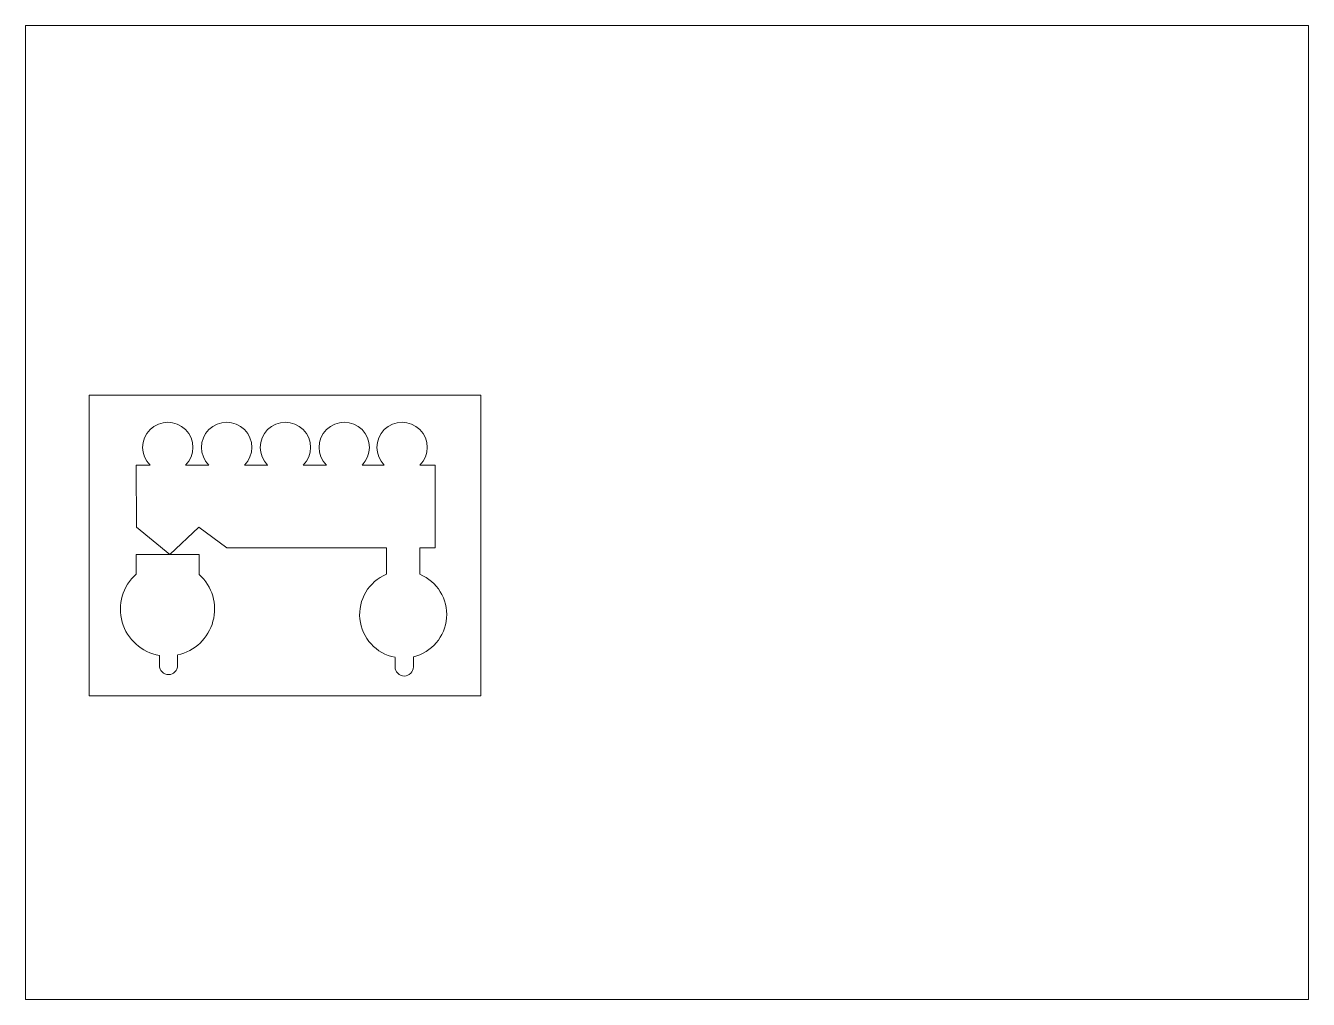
# Paper-space layout 'Layout1' of a CAD drawing. Header units: millimetres. Extents: x 26 to 231, y 20 to 176.
# The model-space entities are those that its viewports show. They can reach past a viewport. Long polylines and large blocks are cut down to what shows.
import ezdxf

# ---------------------------------------------------------------- set-up
doc = ezdxf.new("R2010")
doc.units = ezdxf.units.MM

msp = doc.modelspace()

# ---------------------------------------------------------------- linework, layer by layer
at = {"color": 1, "lineweight": 5}
for p, q in [((6.62, 42.48), (51.62, 42.48)), ((6.62, 7.94), (6.62, 42.48)), ((51.62, 42.48), (51.62, 7.94)), ((12.07, 27.3), (12.03, 34.43)), ((12.03, 34.43), (13.63, 34.43)), ((17.71, 34.43), (20.38, 34.43)), ((24.47, 34.43), (27.14, 34.43)), ((31.22, 34.43), (33.89, 34.43)), ((37.98, 34.43), (40.53, 34.43)), ((44.61, 34.43), (46.38, 34.43)), ((46.38, 34.43), (46.38, 24.93)), ((12.03, 24.19), (12.03, 21.93)), ((19.28, 21.88), (19.28, 24.17)), ((40.79, 24.93), (22.45, 24.93)), ((40.79, 24.93), (40.79, 21.91)), ((44.61, 21.91), (44.61, 24.93)), ((44.61, 24.93), (46.38, 24.93)), ((14.7, 11.44), (14.7, 12.58)), ((16.8, 11.44), (16.8, 12.65)), ((41.77, 11.28), (41.77, 12.37)), ((43.87, 11.28), (43.87, 12.42)), ((51.62, 7.94), (6.62, 7.94))]:
    msp.add_line(p, q, dxfattribs=at)
for points in [[(12.07, 27.3), (12.07, 27.3), (15.91, 24.17), (12.03, 24.19)], [(22.45, 24.93), (19.24, 27.32), (15.91, 24.17), (19.28, 24.17)]]:
    msp.add_lwpolyline(points, dxfattribs=at)
for centre, radius, start, end in [((15.67, 36.47), 2.89, 315.012, 224.988), ((22.43, 36.47), 2.89, 315.012, 224.988), ((29.18, 36.47), 2.89, 315.012, 224.988), ((35.93, 36.47), 2.89, 315.012, 224.988), ((42.57, 36.47), 2.89, 315.012, 224.988), ((15.63, 17.9), 5.4, 131.7991, 260.09), ((15.66, 17.91), 5.38, 282.3195, 47.6256), ((42.7, 17.29), 5, 112.4587, 259.2882), ((42.7, 17.29), 5, 283.5404, 67.5413), ((15.75, 11.44), 1.05, 180, 0), ((42.82, 11.28), 1.05, 180, 0)]:
    msp.add_arc(centre, radius, start, end, dxfattribs=at)

psp = doc.layouts.get("Layout1")

# ---------------------------------------------------------------- viewports
at = {"layer": '0', "view_target_point": (19.65, 27.12)}
psp.add_viewport(center=(128.5, 97.5), size=(205.6, 156), view_center_point=(53.35, 1.88), view_height=111.7747, dxfattribs=at)

doc.saveas('drawing.dxf')
